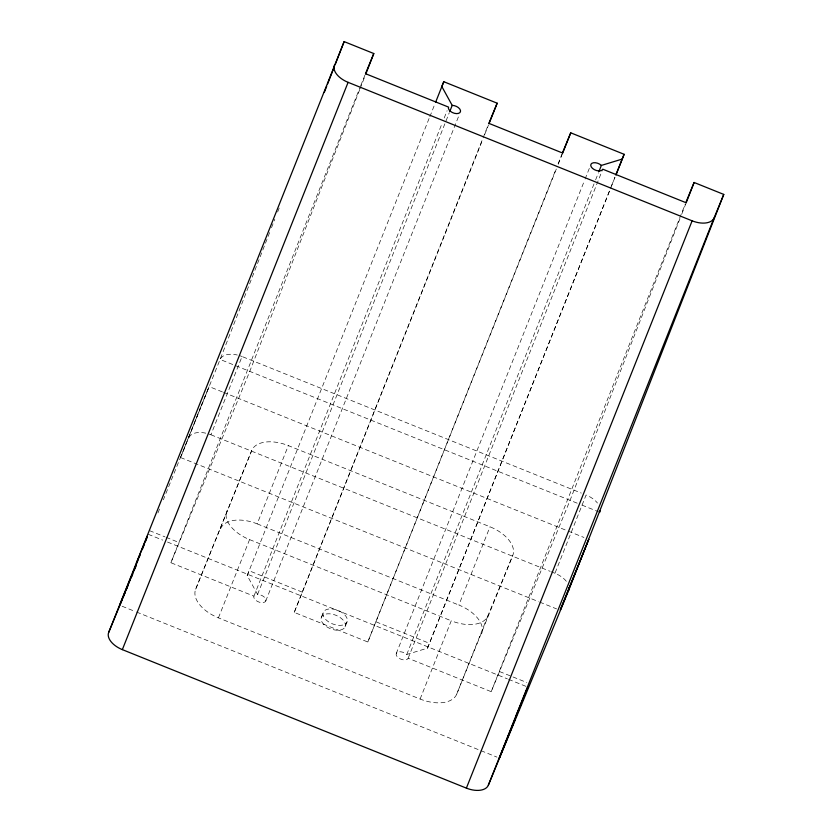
<?xml version="1.0" encoding="UTF-8"?>
<svg xmlns="http://www.w3.org/2000/svg" width="832" height="832" viewBox="0 0 832 832"><rect width="100%" height="100%" fill="white"/><g stroke="black" fill="none" stroke-linecap="round" stroke-linejoin="round"><path stroke-width="0.62" stroke-dasharray="4.16 3.12" d="M222.373 391.914L209.113 386.578L181.428 455.614M180.721 457.049L200.366 407.826M269.63 232.544L220.106 359.434L163.363 499.793M271.513 227.708L274.81 219.253M277.649 211.994L279.999 205.951M359.653 89.794L249.766 371.374L170.882 562.723L253.926 596.159A6.396 3.63 21.7 0 0 259.698 602.316A6.396 3.63 21.7 0 0 265.845 599.404A6.396 3.63 21.7 0 0 257.587 594.422L247.198 575.557L429.312 117.905M360.121 88.587L364.842 76.502M679.962 218.733L570.076 500.313L491.192 691.673L408.148 658.237A6.396 3.63 21.7 0 1 399.662 658.653A6.396 3.63 21.7 0 1 397.322 652.33A6.396 3.63 21.7 0 1 406.754 654.472L427.534 648.149L610.189 189.322M681.845 213.897L685.62 204.235M188.968 437.684A19.188 10.889 21.7 0 1 210.922 434.772L242.06 356.522L581.287 493.085M170.882 562.723L360.204 86.965M360.693 85.758L365.498 73.684M195.697 589.129L251.742 450.455A31.97 18.158 21.7 0 1 288.33 445.609L490.006 526.791A31.97 18.158 21.7 0 1 512.741 555.516L456.695 694.19A31.97 18.158 21.7 0 1 420.108 699.036L218.431 617.854A31.97 18.158 21.7 0 1 195.697 589.129L251.742 450.455M218.431 617.854L249.569 539.604A31.97 18.158 21.7 0 1 226.834 510.879M220.605 528.705A31.97 18.158 21.7 0 1 257.182 523.858L288.33 445.609M429.853 116.73L435.084 103.407M253.926 596.159L442.291 122.814M444.215 117.978L447.096 110.729M257.587 594.422L449.322 112.622M265.73 601.058L459.389 114.421M556.327 169.042L367.817 642.002L294.247 612.394L482.622 139.048M483.101 137.831L488.384 124.55M294.247 612.394L482.758 139.433M484.682 134.597L488.519 124.935M321.381 617.24L323.326 612.352M345.103 626.798A12.792 7.259 21.7 0 0 329.711 613.818A12.792 7.259 21.7 0 0 324.917 625.446A12.792 7.259 21.7 0 0 345.103 626.798L347.048 621.899A12.792 7.259 21.7 0 0 331.656 608.92A12.792 7.259 21.7 0 0 326.862 620.558A12.792 7.259 21.7 0 0 347.048 621.899M367.817 642.002L556.192 168.657M558.106 163.831L561.954 154.17M558.241 164.216L562.567 153.348M396.24 653.588L584.605 180.242M585.083 179.036L589.888 166.962M406.754 654.472L595.119 181.126M595.598 179.92L598.489 172.671M408.148 658.237L602.285 170.404M427.534 648.149L611.094 186.878M611.572 185.671L614.942 177.216M610.667 188.115L614.994 177.247M420.108 699.036L451.256 620.786A31.97 18.158 21.7 0 0 487.833 615.94L512.741 555.516M481.603 633.766A31.97 18.158 21.7 0 0 458.869 605.041L490.006 526.791M456.695 694.19L487.833 615.94M491.192 691.673L685.329 203.83M566.322 581.277A19.188 10.889 21.7 0 0 554.954 573.269L586.092 495.019A19.188 10.889 21.7 0 1 597.459 503.038M200.814 406.713L209.113 386.578M157.945 512.938L160.41 506.969M247.198 575.557L249.174 570.762L302.557 592.249M577.2 503.183L220.106 359.434A19.188 10.889 21.7 0 1 237.307 355.014M581.942 505.086L598.551 511.774M223.579 392.392L567.05 530.66M568.256 531.149L583.929 537.451M210.922 434.772L550.15 571.324M551.346 571.813L554.954 573.269M180.586 457.538L538.522 601.63M539.729 602.108L556.598 608.899M257.182 523.858L458.869 605.041M249.569 539.604L451.256 620.786M149.521 530.65L164.944 536.858M166.13 537.337L179.182 542.589M376.126 621.868L429.51 643.354M499.502 671.528L526.781 682.51M148.221 534.29L162.677 540.103M167.502 542.048L507.364 678.86M508.57 679.349L526.646 686.618M122.096 606.226L135.356 611.562M136.562 612.04L496.912 757.099M239.699 355.68A19.188 10.889 21.7 0 1 242.06 356.522"/><path stroke-width="1.25" d="M119.694 605.249L138.497 559.042M324.334 92.352L326.695 86.31M327.631 83.897L334.235 66.976M335.182 64.563L344.136 41.6L373.797 53.539L365.778 74.079M686.098 203.029L694.106 182.478L723.767 194.418L568.599 590.502L488.332 785.21A19.188 10.889 21.7 0 1 466.378 788.122L122.346 649.626A19.188 10.889 21.7 0 1 108.701 632.393L344.136 41.6M145.392 541.705L146.983 537.659M142.262 549.63L144.539 543.868M122.346 649.626L348.098 82.337A19.188 10.889 21.7 0 1 334.454 65.104M435.614 102.242L443.789 81.713L497.172 103.199L488.998 123.729M449.8 111.415L452.202 105.383L441.813 86.507L443.789 81.713M562.567 153.348L570.742 132.818L624.125 154.305L615.95 174.834L624.125 154.305M598.967 171.465L601.37 165.422L622.149 159.099M466.378 788.122L692.13 220.823A19.188 10.889 21.7 0 0 714.085 217.922L723.767 194.418M488.332 785.21L714.085 217.922M138.954 557.908L140.369 554.362M132.974 572.801L135.304 566.998M514.935 719.815L499.325 758.077L527.852 687.107L515.975 716.082M136.344 563.264L142.636 547.758M127.993 585.114L131.57 576.274M127.546 586.227L122.283 599.113M143.083 546.645L147.378 536.214M108.701 632.393L121.992 600.142M122.98 597.75L125.445 591.781M126.422 589.389L128.398 584.615M131.352 577.439L132.829 573.862M134.794 569.078L136.271 565.5M373.797 53.539L365.498 73.684L448.542 107.11A6.396 3.63 21.7 0 0 454.314 113.266A6.396 3.63 21.7 0 0 460.46 110.365A6.396 3.63 21.7 0 0 452.202 105.383M497.172 103.199L488.862 123.344L562.432 152.963L570.742 132.818M694.106 182.478L685.807 202.623L602.763 169.198A6.396 3.63 21.7 0 1 594.277 169.614A6.396 3.63 21.7 0 1 591.937 163.28A6.396 3.63 21.7 0 1 601.37 165.422M120.526 603.325L121.836 600.163M348.098 82.337L692.13 220.823M569.067 587.652A19.188 10.889 21.7 0 1 568.599 590.502M600.132 510.879A19.188 10.889 21.7 0 1 599.737 512.252M560.352 609.866L588.744 539.396L560.352 609.866"/></g></svg>
